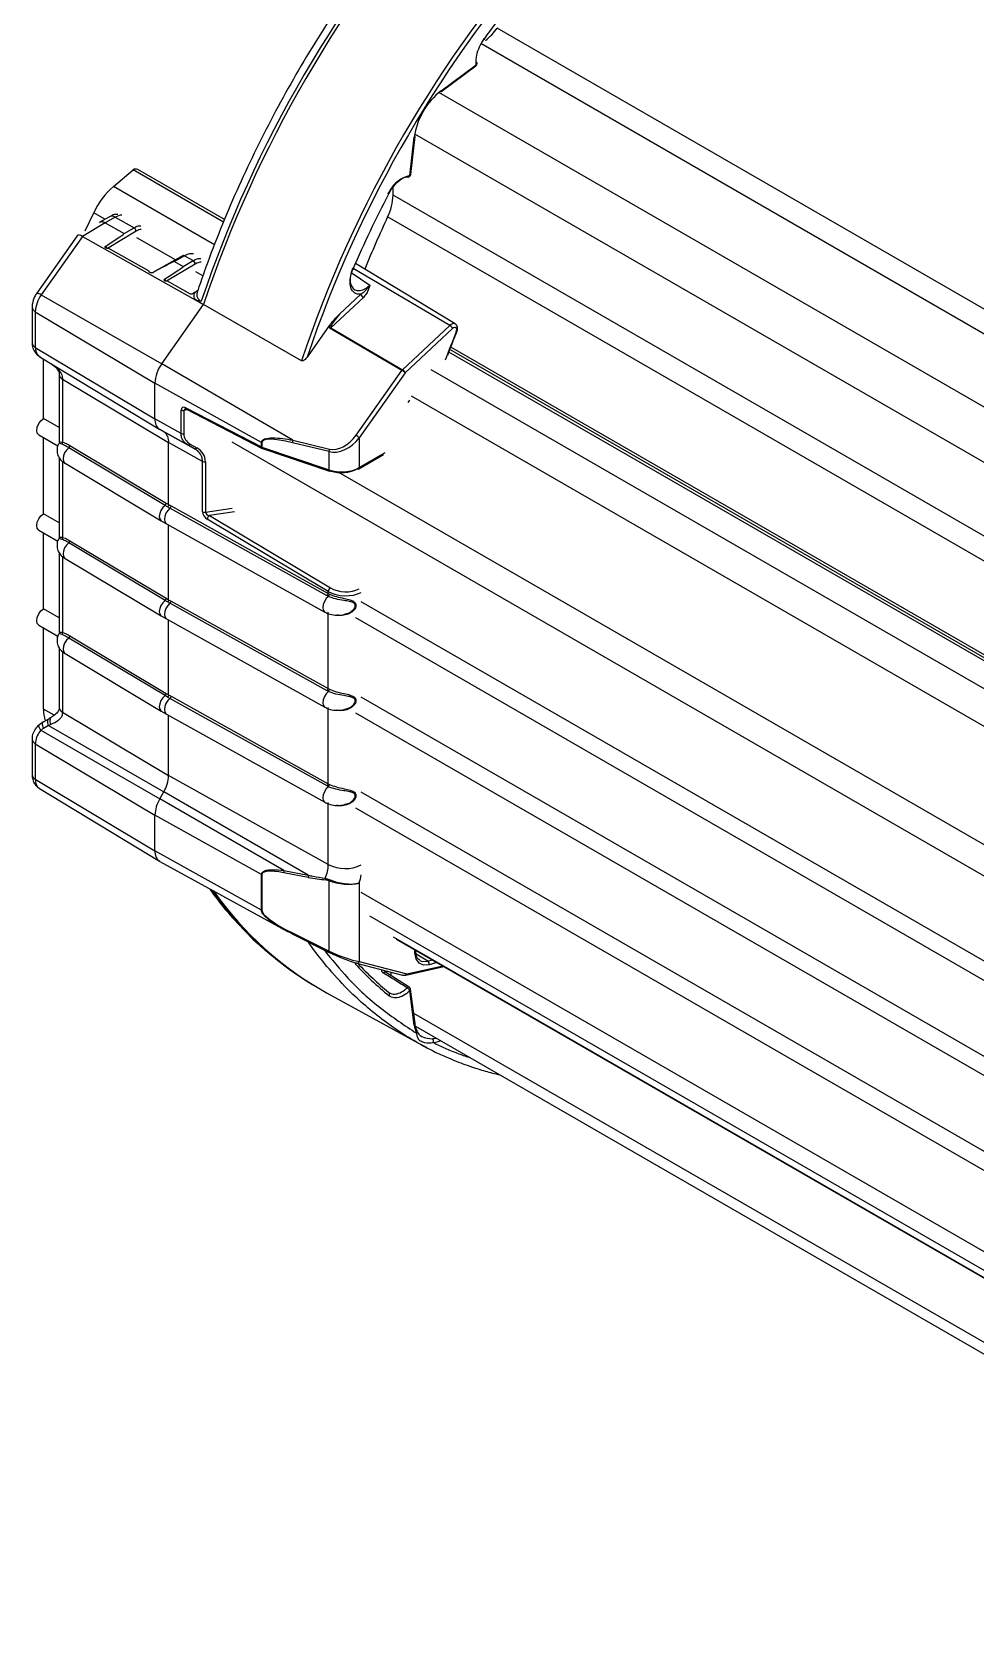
# Model space of a CAD drawing. Extents: x 7 to 135, y 3 to 97.
# Drawn here: x 86.39 to 91.24, y 7.82 to 16.07 of the extents above; entities that cross this region are included whole.
import ezdxf

# ---------------------------------------------------------------- set-up
doc = ezdxf.new("R2010")
doc.units = 0
doc.header["$MEASUREMENT"] = 0
doc.layers.add('OBJECT', color=7, linetype='CONTINUOUS')

msp = doc.modelspace()

# ---------------------------------------------------------------- linework, layer by layer
at = {"layer": 'OBJECT'}
for p, q in [((94.1814, 12.9754), (88.7795, 16.0939)), ((94.0718, 12.9106), (88.6958, 16.0141)), ((88.4898, 15.7653), (88.6711, 15.8994)), ((88.4915, 15.7712), (88.6728, 15.9053)), ((93.7932, 12.6949), (88.4799, 15.7622)), ((88.3311, 15.3359), (88.3535, 15.5322)), ((88.3354, 15.3403), (88.3578, 15.5366)), ((93.7095, 12.4575), (88.3558, 15.5481)), ((86.8054, 15.2789), (86.906, 15.3644)), ((87.3718, 15.0955), (86.906, 15.3644)), ((87.377, 15.1079), (86.9299, 15.366)), ((87.3253, 14.9788), (86.8054, 15.2789)), ((88.244, 15.2342), (88.2441, 15.2804)), ((93.9875, 11.9185), (88.244, 15.2342)), ((86.6603, 15.0497), (86.7037, 15.1427)), ((86.7615, 15.1094), (86.7037, 15.1427)), ((86.7849, 15.1229), (86.7321, 15.0924)), ((86.8141, 15.1203), (86.7626, 15.0906)), ((86.8141, 15.1203), (86.9109, 15.0664)), ((94.2302, 11.65), (88.2164, 15.1217)), ((86.6185, 15.024), (86.4101, 14.7289)), ((86.6463, 15.0215), (86.4334, 14.7199)), ((86.7626, 15.0906), (86.6463, 15.0215)), ((86.6463, 15.0215), (87.2693, 14.6703)), ((86.7344, 15.0938), (86.7333, 15.0931)), ((86.7626, 15.0906), (86.8603, 15.0361)), ((86.9219, 15.048), (86.7742, 14.9598)), ((86.8603, 15.0361), (86.9109, 15.0664)), ((87.1241, 14.9001), (86.9258, 15.0145)), ((86.9894, 14.8428), (86.7787, 14.9602)), ((87.1639, 14.9223), (87.0075, 14.835)), ((87.226, 14.8786), (87.0783, 14.7904)), ((87.171, 14.9215), (87.1185, 14.8922)), ((87.1185, 14.8922), (87.1643, 14.8667)), ((87.1643, 14.8667), (87.215, 14.897)), ((87.171, 14.9215), (87.215, 14.897)), ((88.5371, 14.5628), (88.0398, 14.8565)), ((88.5644, 14.5705), (88.0503, 14.8821)), ((87.2024, 14.7242), (87.0827, 14.7908)), ((87.2653, 14.8185), (87.2298, 14.839)), ((88.0285, 14.8355), (88.1254, 14.771)), ((86.4334, 14.7199), (87.0535, 14.3647)), ((87.2094, 14.7243), (87.2024, 14.7242)), ((87.2251, 14.7336), (87.2094, 14.7243)), ((87.2251, 14.7336), (87.2402, 14.7453)), ((87.2334, 14.6915), (87.2253, 14.6957)), ((87.2253, 14.6957), (87.2693, 14.6703)), ((87.2334, 14.6915), (87.2693, 14.6703)), ((88.0913, 14.7073), (87.9243, 14.5514)), ((87.969, 14.6217), (88.0778, 14.7232)), ((86.3861, 14.6573), (86.3861, 14.474)), ((86.4029, 14.6333), (87.0185, 14.2653)), ((86.4029, 14.6333), (86.4029, 14.4499)), ((87.0535, 14.3647), (87.2693, 14.6703)), ((87.7734, 14.3806), (87.2693, 14.6703)), ((87.9176, 14.5638), (87.8017, 14.3995)), ((87.9212, 14.5478), (87.9243, 14.5514)), ((88.29, 14.3315), (87.9212, 14.5478)), ((87.9243, 14.5514), (88.2932, 14.3351)), ((88.2932, 14.3351), (88.5371, 14.5628)), ((88.5507, 14.5469), (88.3067, 14.3192)), ((86.4029, 14.4499), (87.0185, 14.0819)), ((94.0717, 11.2432), (88.5368, 14.4384)), ((94.0972, 11.2442), (88.5418, 14.4513)), ((86.4309, 14.3983), (87.0434, 14.027)), ((86.4453, 14.0835), (86.4453, 14.3895)), ((87.7285, 13.9721), (87.0535, 14.3647)), ((94.0478, 11.2415), (88.5319, 14.4258)), ((86.5263, 14.3104), (86.5263, 13.9613)), ((86.5431, 14.2864), (87.0892, 13.9599)), ((86.5431, 14.2864), (86.5431, 13.9616)), ((88.054, 13.9972), (88.29, 14.3315)), ((88.3067, 14.3192), (88.0706, 13.9849)), ((93.9472, 11.1561), (88.441, 14.3348)), ((87.5666, 13.9597), (87.0185, 14.2653)), ((87.0185, 14.0819), (87.0185, 14.2653)), ((93.8455, 11.0199), (88.3393, 14.1985)), ((87.153, 14.0069), (87.153, 14.1274)), ((87.1863, 14.1287), (87.1676, 14.1253)), ((87.1676, 14.1253), (87.1676, 14.0048)), ((87.1772, 14.1387), (87.5666, 13.937)), ((87.1807, 14.1316), (87.5701, 13.9299)), ((88.3229, 14.1652), (88.3298, 14.1782)), ((86.5263, 14.0367), (86.4453, 14.0835)), ((87.153, 14.0069), (87.0185, 14.0819)), ((87.1891, 13.947), (87.0434, 14.027)), ((87.0644, 14.0149), (87.0434, 14.027)), ((86.4203, 13.9993), (86.5192, 13.9422)), ((86.4453, 13.5935), (86.4453, 13.9849)), ((86.5813, 13.9442), (87.0771, 13.6478)), ((87.222, 13.9283), (87.0644, 14.0149)), ((87.264, 13.8625), (87.0892, 13.9599)), ((87.0892, 13.6405), (87.0892, 13.9599)), ((87.222, 13.9283), (87.1891, 13.947)), ((87.2006, 13.9517), (87.2334, 13.9331)), ((93.5608, 10.4143), (87.4164, 13.9614)), ((87.5666, 13.937), (87.5666, 13.9597)), ((87.5689, 13.9587), (87.5689, 13.936)), ((87.9146, 13.913), (87.7264, 13.9586)), ((87.7285, 13.9721), (87.9166, 13.9264)), ((88.0706, 13.9849), (88.0706, 13.8311)), ((86.5263, 13.8828), (86.5263, 13.4714)), ((86.5431, 13.8633), (86.5431, 13.4716)), ((87.0711, 13.6364), (86.5753, 13.9328)), ((87.264, 13.6032), (87.264, 13.8625)), ((87.2786, 13.8604), (87.2786, 13.6011)), ((87.5689, 13.936), (87.9146, 13.819)), ((87.5722, 13.929), (87.9179, 13.812)), ((87.9146, 13.819), (87.9146, 13.913)), ((88.0675, 13.8242), (88.1949, 13.8978)), ((88.0706, 13.8311), (88.2036, 13.9078)), ((86.5557, 13.8529), (87.0515, 13.5566)), ((93.617, 10.5429), (87.965, 13.8057)), ((87.0834, 13.6291), (87.0711, 13.6364)), ((87.0771, 13.6478), (87.0892, 13.6405)), ((87.096, 13.622), (87.0834, 13.6291)), ((87.0892, 13.6405), (87.1018, 13.6335)), ((87.9052, 13.1709), (87.096, 13.622)), ((87.1018, 13.6335), (87.911, 13.1824)), ((87.2786, 13.6011), (87.4164, 13.622)), ((86.5263, 13.5468), (86.4453, 13.5935)), ((87.0515, 13.5566), (87.0774, 13.5416)), ((87.0774, 13.5416), (87.893, 13.0869)), ((87.0892, 13.1506), (87.0892, 13.535)), ((87.911, 13.1932), (87.2882, 13.565)), ((87.4281, 13.6028), (87.299, 13.5833)), ((87.299, 13.5833), (87.9218, 13.2114)), ((86.4203, 13.5094), (86.5192, 13.4523)), ((86.4453, 13.1036), (86.4453, 13.495)), ((86.5813, 13.4542), (87.0771, 13.1579)), ((86.5263, 13.3929), (86.5263, 12.9814)), ((86.5431, 13.3734), (86.5431, 12.9817)), ((87.0711, 13.1465), (86.5753, 13.4428)), ((86.5557, 13.363), (87.0515, 13.0666)), ((87.0834, 13.1391), (87.0711, 13.1465)), ((87.0771, 13.1579), (87.0892, 13.1506)), ((87.096, 13.1321), (87.0834, 13.1391)), ((87.0892, 13.1506), (87.1018, 13.1436)), ((87.9052, 12.681), (87.096, 13.1321)), ((87.1018, 13.1436), (87.911, 12.6925)), ((87.9117, 13.1675), (87.9052, 13.1709)), ((87.911, 13.1824), (87.911, 13.1932)), ((87.911, 13.1824), (87.9171, 13.1793)), ((93.4988, 10.0115), (88.0807, 13.1394)), ((86.5263, 13.0569), (86.4453, 13.1036)), ((87.0515, 13.0666), (87.0774, 13.0516)), ((87.0774, 13.0516), (87.893, 12.597)), ((87.0892, 12.6607), (87.0892, 13.0451)), ((87.911, 12.6925), (87.911, 13.0858)), ((88.0505, 13.0582), (93.4972, 9.9139)), ((86.4203, 13.0195), (86.5192, 12.9624)), ((86.4453, 12.5867), (86.4453, 13.005)), ((87.0711, 12.6565), (86.5753, 12.9529)), ((86.5813, 12.9643), (87.0771, 12.6679)), ((86.5263, 12.903), (86.5263, 12.5952)), ((86.5431, 12.8834), (86.5431, 12.5712)), ((86.5557, 12.8731), (87.0515, 12.5767)), ((87.0834, 12.6492), (87.0711, 12.6565)), ((87.0771, 12.6679), (87.0892, 12.6607)), ((87.096, 12.6422), (87.0834, 12.6492)), ((87.0892, 12.6607), (87.1018, 12.6537)), ((87.9052, 12.1911), (87.096, 12.6422)), ((87.1018, 12.6537), (87.911, 12.2026)), ((87.9117, 12.6776), (87.9052, 12.681)), ((87.911, 12.6925), (87.9171, 12.6894)), ((93.4905, 9.5264), (88.0807, 12.6494)), ((86.4993, 12.5556), (86.4453, 12.5867)), ((86.5431, 12.5712), (87.0892, 12.2447)), ((87.0515, 12.5767), (87.0774, 12.5617)), ((87.0774, 12.5617), (87.893, 12.107)), ((87.0892, 12.2447), (87.0892, 12.5551)), ((87.911, 12.2026), (87.911, 12.5959)), ((88.0505, 12.5683), (93.4889, 9.4288)), ((86.4309, 12.4783), (87.0434, 12.1247)), ((86.4713, 12.5034), (86.4444, 12.4879)), ((86.4452, 12.5222), (86.472, 12.5377)), ((86.4833, 12.5078), (86.4713, 12.5034)), ((86.4713, 12.5034), (87.0644, 12.1611)), ((86.3861, 12.4331), (86.3861, 12.2498)), ((86.4029, 12.409), (87.0185, 12.041)), ((86.4029, 12.409), (86.4029, 12.2257)), ((86.4029, 12.2257), (87.0185, 11.8577)), ((87.911, 11.7866), (87.0892, 12.2447)), ((86.4239, 12.1782), (87.0426, 11.8032)), ((87.0434, 12.1247), (87.0644, 12.1611)), ((87.8078, 11.7319), (87.0644, 12.1611)), ((87.9117, 12.1876), (87.9052, 12.1911)), ((87.911, 12.2026), (87.9171, 12.1994)), ((93.4799, 9.0426), (88.0807, 12.1595)), ((87.6827, 11.7556), (87.0434, 12.1247)), ((87.911, 11.7866), (87.911, 12.106)), ((88.0505, 12.0784), (93.4812, 8.9433)), ((87.5666, 11.7355), (87.0185, 12.041)), ((87.0185, 11.8577), (87.0185, 12.041)), ((87.5666, 11.5522), (87.0185, 11.8577)), ((87.0441, 11.8023), (87.6888, 11.4483)), ((87.5666, 11.5522), (87.5666, 11.7355)), ((87.5689, 11.7345), (87.5689, 11.5511)), ((87.807, 11.7204), (87.6819, 11.7441)), ((87.6827, 11.7556), (87.8078, 11.7319)), ((87.8955, 11.7164), (87.916, 11.7102)), ((87.9146, 11.7033), (87.8962, 11.7078)), ((87.9146, 11.3399), (87.9146, 11.7033)), ((88.0706, 11.6921), (88.0706, 11.2873)), ((93.4867, 8.5218), (88.0808, 11.6426)), ((93.5924, 8.3647), (88.1249, 11.521)), ((87.7264, 11.4341), (87.9146, 11.3399)), ((87.7278, 11.428), (87.916, 11.3338)), ((93.6585, 8.2886), (88.2463, 11.413)), ((88.2603, 11.4029), (93.6621, 8.2845)), ((88.4227, 11.2894), (88.363, 11.3253)), ((88.0562, 11.2789), (88.2929, 11.217)), ((88.0706, 11.2873), (88.3154, 11.2233)), ((88.3278, 11.1549), (88.2046, 11.2315)), ((88.2076, 11.2393), (88.209, 11.2288)), ((88.2353, 11.2124), (88.2353, 11.2321)), ((88.3105, 11.2176), (88.5063, 11.2609)), ((88.3154, 11.2233), (88.5005, 11.2642)), ((88.4227, 11.2894), (88.4455, 11.296)), ((88.4704, 11.2816), (88.4306, 11.27)), ((87.8282, 11.1692), (87.8433, 11.1601)), ((88.3577, 10.9678), (88.3346, 11.1443)), ((87.9052, 11.1243), (88.3907, 10.8577)), ((88.3535, 10.9597), (88.3304, 11.1362)), ((93.817, 7.8638), (88.351, 11.0193)), ((88.3606, 10.9542), (93.7825, 7.8242)), ((88.42, 10.8426), (88.3908, 10.858))]:
    msp.add_line(p, q, dxfattribs=at)
at = {"layer": 'OBJECT', "flags": 128}
for points in [[(88.0377, 14.853), (88.0392, 14.8528), (88.0402, 14.8528), (88.0408, 14.8531), (88.0408, 14.8536), (88.0404, 14.8543), (88.0394, 14.8552), (88.0388, 14.8556)], [(87.0075, 14.835), (87.0082, 14.8354), (87.0093, 14.8356)], [(88.5695, 14.5298), (88.5714, 14.5362), (88.5718, 14.5421), (88.5708, 14.5471), (88.5684, 14.5507), (88.5648, 14.5525), (88.5604, 14.5525), (88.5555, 14.5505), (88.5507, 14.5469)], [(88.5695, 14.5298), (88.571, 14.5297), (88.5721, 14.5298), (88.5727, 14.5302), (88.5728, 14.5303)], [(86.4203, 13.9993), (86.4203, 13.9993), (86.4126, 14.0081), (86.41, 14.0222), (86.4126, 14.0394), (86.4203, 14.0571), (86.4318, 14.0725), (86.4453, 14.0835)], [(86.5753, 13.9328), (86.5635, 13.9214), (86.5539, 13.9069), (86.5476, 13.8911), (86.5454, 13.8758), (86.5476, 13.863), (86.5539, 13.8542), (86.5557, 13.8529)], [(87.0711, 13.6364), (87.0593, 13.625), (87.0496, 13.6105), (87.0433, 13.5947), (87.0411, 13.5794), (87.0433, 13.5666), (87.0496, 13.5578), (87.0515, 13.5566)], [(87.096, 13.622), (87.0846, 13.6104), (87.0753, 13.5957), (87.0692, 13.5798), (87.0671, 13.5645), (87.0692, 13.5517), (87.0753, 13.543), (87.0774, 13.5416)], [(86.4203, 13.5094), (86.4203, 13.5094), (86.4126, 13.5182), (86.41, 13.5323), (86.4126, 13.5495), (86.4203, 13.5671), (86.4318, 13.5826), (86.4453, 13.5935)], [(86.5753, 13.4428), (86.5635, 13.4315), (86.5539, 13.417), (86.5476, 13.4011), (86.5454, 13.3859), (86.5476, 13.3731), (86.5539, 13.3643), (86.5557, 13.363)], [(87.0711, 13.1465), (87.0593, 13.1351), (87.0496, 13.1206), (87.0433, 13.1048), (87.0411, 13.0895), (87.0433, 13.0767), (87.0496, 13.0679), (87.0515, 13.0666)], [(87.096, 13.1321), (87.0846, 13.1205), (87.0753, 13.1058), (87.0692, 13.0898), (87.0671, 13.0745), (87.0692, 13.0618), (87.0753, 13.0531), (87.0774, 13.0516)], [(87.9117, 13.1675), (87.9003, 13.1559), (87.8909, 13.1412), (87.8848, 13.1252), (87.8826, 13.1098), (87.8848, 13.097), (87.8909, 13.0883), (87.893, 13.0869)], [(86.4203, 13.0195), (86.4203, 13.0195), (86.4126, 13.0283), (86.41, 13.0424), (86.4126, 13.0595), (86.4203, 13.0772), (86.4318, 13.0927), (86.4453, 13.1036)], [(86.5753, 12.9529), (86.5635, 12.9415), (86.5539, 12.927), (86.5476, 12.9112), (86.5454, 12.896), (86.5476, 12.8831), (86.5539, 12.8743), (86.5557, 12.8731)], [(87.0711, 12.6565), (87.0593, 12.6452), (87.0496, 12.6307), (87.0433, 12.6148), (87.0411, 12.5996), (87.0433, 12.5868), (87.0496, 12.578), (87.0515, 12.5767)], [(87.096, 12.6422), (87.0846, 12.6306), (87.0753, 12.6159), (87.0692, 12.5999), (87.0671, 12.5846), (87.0692, 12.5718), (87.0753, 12.5632), (87.0774, 12.5617)], [(87.9117, 12.6776), (87.9003, 12.666), (87.8909, 12.6512), (87.8848, 12.6352), (87.8826, 12.6199), (87.8848, 12.6071), (87.8909, 12.5984), (87.893, 12.597)], [(86.4833, 12.5078), (86.4814, 12.5146), (86.4801, 12.521), (86.4795, 12.5269), (86.4796, 12.5322), (86.4803, 12.5368), (86.4816, 12.5407), (86.4836, 12.5437), (86.4861, 12.5458)], [(86.4309, 12.4783), (86.4274, 12.4844), (86.4246, 12.49), (86.4226, 12.4949), (86.4215, 12.4992), (86.4212, 12.5026), (86.4218, 12.5051), (86.4233, 12.5066), (86.4255, 12.5072)], [(86.4444, 12.4879), (86.4426, 12.4942), (86.4412, 12.5001), (86.4404, 12.5055), (86.4402, 12.5103), (86.4406, 12.5144), (86.4416, 12.5178), (86.4431, 12.5204), (86.4452, 12.5222)], [(86.4713, 12.5034), (86.4694, 12.5097), (86.4681, 12.5156), (86.4673, 12.521), (86.4671, 12.5258), (86.4675, 12.5299), (86.4685, 12.5333), (86.47, 12.5359), (86.472, 12.5377)], [(87.9117, 12.1876), (87.9003, 12.176), (87.8909, 12.1613), (87.8848, 12.1453), (87.8826, 12.13), (87.8848, 12.1171), (87.8909, 12.1085), (87.893, 12.107)], [(87.7264, 11.4341), (87.7263, 11.4328), (87.7262, 11.4316), (87.7263, 11.4305), (87.7265, 11.4296), (87.7269, 11.4289), (87.7273, 11.4283), (87.7278, 11.428)], [(87.9146, 11.3399), (87.9144, 11.3386), (87.9144, 11.3374), (87.9145, 11.3363), (87.9147, 11.3354), (87.915, 11.3347), (87.9155, 11.3341), (87.916, 11.3338)], [(87.916, 11.3338), (87.916, 11.3338), (87.9166, 11.3336)], [(88.4306, 11.27), (88.4018, 11.2676), (88.3785, 11.278), (88.3629, 11.3003), (88.3566, 11.332), (88.357, 11.3471)], [(88.0494, 11.2755), (88.0509, 11.2779), (88.0519, 11.2804)], [(88.0562, 11.2789), (88.0562, 11.2789), (88.054, 11.2798)], [(88.2048, 11.2317), (88.2043, 11.232), (88.2025, 11.2326), (88.2003, 11.2325), (88.198, 11.2318), (88.1957, 11.2305), (88.1933, 11.2286)], [(88.3815, 11.2928), (88.3942, 11.2878), (88.4227, 11.2894)], [(88.3278, 11.155), (88.3275, 11.1551), (88.3258, 11.1557), (88.3237, 11.1557), (88.3214, 11.155), (88.3191, 11.1537), (88.3168, 11.1519)]]:
    msp.add_lwpolyline(points, dxfattribs=at)
at = {"layer": 'OBJECT'}
for centre, radius, start, end in [((93.2555, 12.6698), 6.3287, 138.15462, 161.41002), ((93.2712, 12.661), 6.3294, 138.31374, 161.49102), ((93.756, 12.3812), 6.3078, 138.28016, 161.51984), ((93.7556, 12.3811), 6.2867, 138.29162, 161.27337), ((93.5185, 12.5517), 5.9374, 140.50852, 144.01165), ((88.5368, 16.2619), 0.2952, 308.49761, 325.29008), ((88.6622, 15.9115), 0.015, 306.48585, 0), ((88.667, 15.9038), 0.00605, 313.46183, 14.80889), ((88.668, 15.9131), 0.00911, 302.18384, 3.48701), ((88.6692, 15.9122), 0.00798, 10.31901, 61.71851), ((88.6622, 15.9115), 0.015, 0, 8.20089), ((88.7163, 15.4821), 0.3663, 127.86583, 172.13417), ((88.4856, 15.7697), 0.00605, 313.46183, 14.80889), ((88.3519, 15.538), 0.00605, 285.18456, 346.53444), ((86.9193, 15.3455), 0.0231, 62.78299, 125.01307), ((87.0726, 14.9734), 0.4059, 131.16417, 155.34115), ((88.3214, 15.336), 0.00898, 240.75029, 277.27757), ((88.3205, 15.342), 0.015, 277.80806, 353.51243), ((88.3203, 15.3379), 0.011, 281.82859, 349.29098), ((88.3296, 15.3417), 0.00605, 285.18456, 346.53444), ((93.6755, 12.4205), 6.1402, 152.67315, 156.66175), ((87.9703, 15.2417), 0.2738, 334.00136, 358.41834), ((86.7973, 15.0959), 0.0297, 55.39586, 114.63978), ((86.8507, 15.0625), 0.0684, 91.80241, 122.30834), ((93.8099, 12.511), 6.1728, 154.97999, 157.70496), ((86.8993, 15.047), 0.0226, 2.66751, 59.0496), ((86.7472, 14.9561), 0.0239, 9.41008, 39.91703), ((87.1668, 14.9157), 0.00723, 54.33586, 113.69557), ((87.2034, 14.8776), 0.0226, 2.66751, 59.0496), ((87.0512, 14.7867), 0.0239, 9.41028, 39.92057), ((86.5601, 14.6267), 0.1573, 143.65067, 177.59964), ((86.4101, 14.694), 0.0348, 48.01647, 90.04701), ((88.1085, 14.7355), 0.0331, 201.96991, 238.82683), ((86.4157, 14.6601), 0.0297, 185.3066, 244.61675), ((94.2523, 12.2349), 6.1287, 158.00999, 159.4754), ((88.5559, 14.5486), 0.0235, 68.76872, 142.85824), ((88.52, 14.5345), 0.0331, 21.96991, 58.82683), ((86.4157, 14.4768), 0.0297, 185.36197, 244.61206), ((87.1989, 14.2577), 0.1806, 143.65067, 177.59964), ((86.5558, 14.3132), 0.0297, 185.15212, 244.62982), ((88.3096, 14.3178), 0.0239, 133.39478, 144.81621), ((88.2432, 14.2508), 0.0934, 47.12695, 59.8681), ((88.276, 14.3068), 0.0331, 21.96991, 58.82683), ((87.1635, 14.1482), 0.0232, 243.35559, 280.26329), ((87.1849, 14.1381), 0.00771, 175.5187, 237.30951), ((87.0786, 14.076), 0.0604, 174.37962, 234.30196), ((86.5306, 13.9586), 0.0129, 322.0345, 13.26479), ((86.566, 13.945), 0.0154, 307.49958, 356.99772), ((87.0292, 13.9658), 0.0604, 354.37962, 54.30196), ((87.1635, 14.0277), 0.0232, 243.35559, 280.26329), ((87.1916, 13.9571), 0.0105, 256.28459, 328.96596), ((87.5746, 13.9743), 0.0166, 241.05821, 249.79193), ((87.7532, 13.9614), 0.027, 156.61109, 185.92705), ((88.0071, 13.9164), 0.0934, 47.12695, 59.8681), ((87.2245, 13.9385), 0.0105, 256.28459, 328.96596), ((87.2744, 13.8832), 0.0232, 243.35559, 280.26329), ((87.5746, 13.9516), 0.0166, 241.05821, 249.79193), ((87.5743, 13.9364), 0.00771, 175.5187, 237.30951), ((87.5758, 13.935), 0.00702, 172.38698, 238.6936), ((87.577, 13.9432), 0.015, 242.62276, 251.30072), ((87.9414, 13.9157), 0.027, 156.61109, 185.92705), ((87.9215, 13.818), 0.00702, 172.38698, 238.6936), ((87.919, 13.8172), 0.00533, 257.87262, 319.54358), ((88.0644, 13.8308), 0.00731, 236.42932, 294.96523), ((88.0632, 13.8303), 0.00742, 305.1375, 6.17468), ((87.0618, 13.6486), 0.0154, 307.49958, 356.99772), ((87.0859, 13.6343), 0.0159, 309.40935, 357.1985), ((87.2744, 13.624), 0.0232, 243.35559, 280.26329), ((87.3123, 13.5631), 0.0242, 123.40665, 175.42357), ((86.5306, 13.4687), 0.0129, 322.0345, 13.26479), ((86.566, 13.455), 0.0154, 307.49958, 356.99772), ((87.9351, 13.1912), 0.0242, 123.40665, 175.42357), ((87.0618, 13.1587), 0.0154, 307.49958, 356.99772), ((87.0859, 13.1444), 0.0159, 309.40935, 357.1985), ((87.8951, 13.1832), 0.0159, 309.40935, 357.1985), ((87.9002, 13.1798), 0.0169, 313.09495, 358.22134), ((86.5306, 12.9788), 0.0129, 322.0345, 13.26479), ((86.566, 12.9651), 0.0154, 307.49958, 356.99772), ((87.0618, 12.6687), 0.0154, 307.49958, 356.99772), ((87.0859, 12.6545), 0.0159, 309.40935, 357.1985), ((87.8951, 12.6933), 0.0159, 309.40935, 357.1985), ((87.9002, 12.6899), 0.0169, 313.09495, 358.22134), ((86.662, 12.5841), 0.2167, 179.30377, 195.36127), ((86.5559, 12.598), 0.0297, 185.36197, 244.61206), ((86.4157, 12.4359), 0.0297, 185.56231, 244.59506), ((86.4157, 12.2525), 0.0297, 185.36197, 244.61206), ((86.4538, 12.2198), 0.0512, 173.40556, 234.33803), ((86.9162, 12.2506), 0.1731, 328.85627, 358.0435), ((87.8951, 12.2034), 0.0159, 309.40935, 357.1985), ((87.9002, 12.2), 0.0169, 313.09495, 358.22134), ((87.1916, 12.0351), 0.1731, 148.85627, 178.0435), ((87.0796, 11.8523), 0.0613, 174.96967, 234.66878), ((87.5746, 11.7501), 0.0166, 241.05821, 249.79193), ((87.7072, 11.7481), 0.0256, 162.95303, 189.03919), ((87.8322, 11.7244), 0.0256, 162.95303, 189.03919), ((87.9188, 11.7138), 0.0235, 173.73582, 194.87142), ((87.7253, 11.7906), 0.1858, 336.43709, 358.75211), ((87.998, 11.9601), 0.1941, 243.35805, 295.21356), ((87.7184, 11.8019), 0.3689, 342.69529, 349.24696), ((88.8126, 12.7319), 1.8497, 215.47603, 228.35467), ((88.7663, 12.6694), 1.7689, 215.16409, 240.8658), ((87.9422, 11.7011), 0.0277, 160.83663, 175.56603), ((87.5746, 11.5667), 0.0166, 241.05821, 249.79193), ((88.7056, 12.6157), 1.6918, 228.44569, 238.75895), ((89.3175, 12.4417), 1.7228, 222.60553, 230.59022), ((88.0585, 11.2916), 0.0128, 259.72759, 340.70114), ((89.3095, 12.4534), 1.7139, 223.33906, 230.59462), ((88.3086, 11.2242), 0.00691, 286.21822, 352.09716), ((88.4115, 11.2736), 0.0194, 349.42355, 54.80749), ((88.2992, 11.1231), 0.0338, 22.89567, 58.67449), ((88.3198, 11.1423), 0.015, 7.45775, 57.74223), ((88.3259, 11.1437), 0.00877, 300.75689, 3.51331), ((88.349, 10.9672), 0.00877, 300.75689, 3.51331), ((88.49, 10.976), 0.1375, 186.78823, 204.89197), ((88.4334, 11.0079), 0.1192, 275.81867, 285.92693), ((88.4368, 11.0081), 0.1393, 276.23185, 293.1283)]:
    msp.add_arc(centre, radius, start, end, dxfattribs=at)
for centre, major_axis, ratio, start_param, end_param in [((86.6611, 14.9804), (-0.0415, 0.0449), 0.368876, 5.429635, 6.361602), ((86.1541, 14.6018), (0.7062, 0.4343), 0.012773, 5.751034, 6.290347), ((86.9219, 14.9689), (0.0472, 0.0847), 0.567218, 0.373696, 0.776585), ((86.3872, 14.4719), (0.7313, 0.4203), 0.01234, 0.007409, 0.546637), ((86.4581, 14.4324), (0.7062, 0.4343), 0.012773, 5.75114, 6.290347), ((87.226, 14.7934), (0.0509, 0.0912), 0.567218, 0.339814, 0.776585), ((87.9807, 14.6165), (0.0567, 0.065), 0.141363, 1.61543, 2.666473), ((87.9746, 14.6227), (0.054, 0.0746), 0.268002, 2.651163, 2.665114), ((87.178, 14.1138), (-0.0201, 0.0255), 0.579269, 5.37821, 6.918478), ((87.1884, 14.12), (0.0204, -0.0075), 0.544374, 2.394348, 3.327924), ((87.2783, 14.0232), (0.1076, 0.0373), 0.70263, 2.90291, 3.695174), ((87.9058, 13.8335), (0.3361, -0.1297), 0.179334, 2.201376, 3.210669), ((87.9822, 14.0378), (0.1006, 0.1071), 0.69309, 3.504724, 4.862067), ((87.9762, 14.044), (0.0844, 0.1056), 0.668614, 3.44364, 4.800982), ((87.127, 13.8353), (0.1473, 0.051), 0.70263, 6.044503, 6.836767), ((87.9822, 13.879), (0.125, 0.0032), 0.559288, 4.126002, 5.483345), ((87.9826, 13.8665), (0.11, 0.0032), 0.556797, 4.124171, 5.481513), ((87.2889, 13.5891), (-0.0201, 0.0259), 0.568566, 0.631322, 2.171589), ((87.2994, 13.5953), (0.0203, -0.0084), 0.522599, 3.365455, 4.905722), ((87.9982, 13.2571), (0.11, -0.0034), 0.597073, 3.963156, 5.447585), ((87.9978, 13.2451), (0.125, -0.0034), 0.594741, 3.960775, 5.453485), ((86.4697, 12.5363), (0.1925, 0.1111), 0.00007, 4.724692, 4.798159), ((86.4744, 12.4005), (0.0156, 0.1317), 0.703403, 0.484039, 0.714608), ((86.4437, 12.4182), (0.0417, 0.0739), 0.57008, 0.767154, 0.997724), ((87.9058, 11.6093), (0.3361, -0.1297), 0.179334, 2.366578, 3.210669), ((87.4236, 11.9513), (0.5756, -0.222), 0.179334, 5.508171, 5.741203), ((87.9058, 11.4259), (0.3361, -0.1297), 0.179334, 3.210669, 4.219961), ((87.9822, 11.3364), (0.1247, -0.0463), 0.174048, 4.204913, 5.562256), ((87.9762, 11.3228), (0.1099, -0.0455), 0.124356, 4.191948, 5.54929), ((88.3049, 11.2293), (0.0173, 0.0085), 0.556216, 3.513883, 5.067226)]:
    msp.add_ellipse(centre, major_axis=major_axis, ratio=ratio, start_param=start_param, end_param=end_param, dxfattribs=at)
for points, knots in [([(88.5093, 16.908), (88.4918, 16.8887), (88.428, 16.8181), (88.3207, 16.6912), (88.1894, 16.5253), (88.063, 16.3533), (87.9419, 16.1762), (87.8263, 15.9944), (87.7168, 15.8084), (87.6137, 15.619), (87.5172, 15.4268), (87.4277, 15.2323), (87.3458, 15.0362), (87.2824, 14.8701), (87.2483, 14.7696), (87.2365, 14.7348)], [0, 0, 0, 0, 0.031731, 0.115742, 0.199742, 0.283728, 0.367702, 0.451668, 0.535631, 0.619595, 0.703561, 0.787535, 0.871519, 0.955519, 1, 1, 1, 1]), ([(88.6728, 15.9053), (88.6724, 15.9085), (88.6707, 15.9236), (88.6737, 15.9546), (88.688, 15.9993), (88.7054, 16.0266), (88.7143, 16.0406)], [0, 0, 0, 0, 0.080074, 0.381781, 0.683578, 1, 1, 1, 1]), ([(88.3171, 15.3282), (88.3114, 15.327), (88.2963, 15.3237), (88.2699, 15.3079), (88.241, 15.2795), (88.2249, 15.255), (88.2182, 15.242), (88.2182, 15.242)], [0, 0, 0, 0, 0.164376, 0.438429, 0.712569, 0.999985, 1, 1, 1, 1]), ([(88.2205, 15.2392), (88.229, 15.2535), (88.2456, 15.2814), (88.2784, 15.3131), (88.3078, 15.3309), (88.3248, 15.3345), (88.3311, 15.3359)], [0, 0, 0, 0, 0.287425, 0.561564, 0.835622, 1, 1, 1, 1]), ([(86.8276, 15.1346), (86.8243, 15.1347), (86.8118, 15.1354), (86.7974, 15.1297), (86.7871, 15.1241), (86.7849, 15.1229)], [0, 0, 0, 0, 0.221054, 0.829984, 1, 1, 1, 1]), ([(86.7626, 15.0906), (86.757, 15.093), (86.7459, 15.0978), (86.7373, 15.0945), (86.733, 15.0929)], [0, 0, 0, 0, 0.500945, 1, 1, 1, 1]), ([(86.9109, 15.0664), (86.9181, 15.0702), (86.9304, 15.0767), (86.9413, 15.0766), (86.9459, 15.0765)], [0, 0, 0, 0, 0.577361, 1, 1, 1, 1]), ([(86.7787, 14.9602), (86.7773, 14.96), (86.7746, 14.9596), (86.7704, 14.9599), (86.7668, 14.961), (86.764, 14.9628), (86.7623, 14.965), (86.7621, 14.9674), (86.7632, 14.9697), (86.7648, 14.9709), (86.7655, 14.9715)], [0, 0, 0, 0, 0.1270955, 0.254194, 0.38124, 0.5082143, 0.6351674, 0.7621567, 0.8892273, 1, 1, 1, 1]), ([(86.7785, 14.9602), (86.7777, 14.9601), (86.7761, 14.9598), (86.7732, 14.9597), (86.7707, 14.96), (86.7688, 14.9605), (86.7677, 14.961), (86.7676, 14.9611), (86.7675, 14.9611)], [0, 0, 0, 0, 0.178354, 0.358096, 0.543613, 0.700866, 0.847316, 1, 1, 1, 1]), ([(87.2165, 14.932), (87.2101, 14.9324), (87.1959, 14.9332), (87.1798, 14.9257), (87.171, 14.9215)], [0, 0, 0, 0, 0.453631, 1, 1, 1, 1]), ([(87.215, 14.897), (87.2221, 14.9007), (87.236, 14.9081), (87.2485, 14.908), (87.2546, 14.908)], [0, 0, 0, 0, 0.508429, 1, 1, 1, 1]), ([(88.0778, 14.7232), (88.0724, 14.7231), (88.0579, 14.723), (88.0389, 14.7337), (88.025, 14.7572), (88.0211, 14.7901), (88.0263, 14.8237), (88.0345, 14.8448), (88.0377, 14.853)], [0, 0, 0, 0, 0.114507, 0.306013, 0.497359, 0.688704, 0.880204, 1, 1, 1, 1]), ([(88.0361, 14.8573), (88.0334, 14.8501), (88.0262, 14.8315), (88.0217, 14.8017), (88.0252, 14.7727), (88.0375, 14.7518), (88.057, 14.7414), (88.0815, 14.7427), (88.1055, 14.7538), (88.1198, 14.7661), (88.1254, 14.771)], [0, 0, 0, 0, 0.0858841, 0.2231618, 0.3603109, 0.4974502, 0.634703, 0.7721433, 0.9097626, 1, 1, 1, 1]), ([(87.0093, 14.8356), (87.0082, 14.8351), (87.006, 14.8341), (87.0018, 14.8335), (86.9976, 14.8337), (86.9938, 14.8346), (86.9908, 14.8363), (86.989, 14.8384), (86.9884, 14.8407), (86.9891, 14.8422), (86.9894, 14.8428)], [0, 0, 0, 0, 0.127197, 0.254397, 0.381556, 0.508618, 0.635602, 0.762553, 0.88953, 1, 1, 1, 1]), ([(87.0007, 14.8337), (87.0004, 14.8337), (86.9991, 14.8336), (86.9971, 14.8339), (86.9952, 14.8344), (86.9941, 14.8349), (86.994, 14.835), (86.9939, 14.835)], [0, 0, 0, 0, 0.100848, 0.361354, 0.581975, 0.787544, 1, 1, 1, 1]), ([(87.0075, 14.835), (87.0072, 14.8349), (87.0066, 14.8346), (87.0047, 14.834), (87.0027, 14.8337), (87.0013, 14.8337), (87.0007, 14.8337)], [0, 0, 0, 0, 0.2746942, 0.5332348, 0.8159482, 1, 1, 1, 1]), ([(87.0827, 14.7908), (87.0814, 14.7906), (87.0787, 14.7902), (87.0745, 14.7905), (87.0708, 14.7916), (87.068, 14.7934), (87.0664, 14.7956), (87.0662, 14.798), (87.0672, 14.8003), (87.0688, 14.8015), (87.0696, 14.8021)], [0, 0, 0, 0, 0.127094, 0.25419, 0.381235, 0.508207, 0.635158, 0.762146, 0.889215, 1, 1, 1, 1]), ([(87.0825, 14.7908), (87.0817, 14.7907), (87.0801, 14.7904), (87.0773, 14.7903), (87.0748, 14.7906), (87.0729, 14.7911), (87.0717, 14.7916), (87.0716, 14.7917), (87.0716, 14.7917)], [0, 0, 0, 0, 0.178345, 0.358079, 0.543589, 0.700841, 0.847286, 1, 1, 1, 1]), ([(88.0778, 14.7232), (88.0834, 14.7269), (88.0958, 14.7353), (88.1096, 14.75), (88.1196, 14.7627), (88.1241, 14.7691), (88.1252, 14.7706), (88.1253, 14.7709), (88.1254, 14.771)], [0, 0, 0, 0, 0.30087, 0.670718, 0.920598, 0.988012, 0.994988, 1, 1, 1, 1]), ([(88.1254, 14.771), (88.1254, 14.7709), (88.1249, 14.7693), (88.1226, 14.7625), (88.1175, 14.7478), (88.109, 14.7273), (88.097, 14.7137), (88.0913, 14.7073)], [0, 0, 0, 0, 0.004479, 0.07398, 0.309059, 0.673434, 1, 1, 1, 1]), ([(86.4101, 14.7289), (86.4063, 14.7229), (86.3958, 14.7064), (86.3874, 14.6814), (86.3864, 14.6634), (86.3861, 14.6573)], [0, 0, 0, 0, 0.272917, 0.756692, 1, 1, 1, 1]), ([(87.2253, 14.6957), (87.2232, 14.7002), (87.2175, 14.7126), (87.2221, 14.7254), (87.2251, 14.7336)], [0, 0, 0, 0, 0.365575, 1, 1, 1, 1]), ([(87.257, 14.6874), (87.2569, 14.6874), (87.249, 14.6876), (87.2411, 14.6896), (87.2334, 14.6915)], [0, 0, 0, 0, 0.0120264, 1, 1, 1, 1]), ([(87.237, 14.7346), (87.2354, 14.729), (87.2322, 14.7178), (87.2389, 14.7017), (87.2487, 14.6925), (87.2555, 14.6883), (87.2563, 14.6878), (87.257, 14.6874)], [0, 0, 0, 0, 0.317422, 0.641796, 0.958434, 0.963993, 1, 1, 1, 1]), ([(87.9176, 14.5638), (87.9212, 14.5684), (87.9373, 14.589), (87.9552, 14.607), (87.9689, 14.6215), (87.969, 14.6217)], [0, 0, 0, 0, 0.222283, 0.991879, 1, 1, 1, 1]), ([(87.9212, 14.5478), (87.9206, 14.5482), (87.9195, 14.5491), (87.918, 14.5514), (87.9168, 14.5561), (87.9172, 14.5604), (87.9175, 14.5631)], [0, 0, 0, 0, 0.134606, 0.268874, 0.529208, 1, 1, 1, 1]), ([(87.9261, 14.5625), (87.9254, 14.5609), (87.9242, 14.5583), (87.9233, 14.555), (87.9233, 14.553), (87.9237, 14.5519), (87.9241, 14.5516), (87.9243, 14.5514)], [0, 0, 0, 0, 0.398773, 0.696312, 0.853665, 0.92997, 1, 1, 1, 1]), ([(88.5257, 14.4095), (88.5357, 14.4358), (88.551, 14.4761), (88.5672, 14.5163), (88.5728, 14.5303)], [0, 0, 0, 0, 0.652809, 1, 1, 1, 1]), ([(88.5728, 14.5303), (88.574, 14.5339), (88.5766, 14.5419), (88.5764, 14.5535), (88.5723, 14.5633), (88.5677, 14.5691), (88.5645, 14.5703), (88.5642, 14.5704)], [0, 0, 0, 0, 0.238549, 0.527548, 0.763754, 0.977793, 1, 1, 1, 1]), ([(86.3874, 14.4739), (86.3871, 14.4697), (86.386, 14.4549), (86.3962, 14.4315), (86.4123, 14.4101), (86.4262, 14.4021), (86.4317, 14.399)], [0, 0, 0, 0, 0.136614, 0.47987, 0.79527, 1, 1, 1, 1]), ([(86.4029, 14.4499), (86.4036, 14.4427), (86.405, 14.4279), (86.415, 14.4099), (86.4256, 14.4021), (86.4309, 14.3983)], [0, 0, 0, 0, 0.332128, 0.67245, 1, 1, 1, 1]), ([(86.4823, 14.3671), (86.4848, 14.3654), (86.4964, 14.3579), (86.5126, 14.3426), (86.5251, 14.3232), (86.5257, 14.3144), (86.526, 14.3104)], [0, 0, 0, 0, 0.093668, 0.419508, 0.735531, 1, 1, 1, 1]), ([(86.4833, 14.3668), (86.4963, 14.3572), (86.5192, 14.3404), (86.5399, 14.311), (86.5422, 14.2936), (86.5431, 14.2864)], [0, 0, 0, 0, 0.438195, 0.768766, 1, 1, 1, 1]), ([(87.8017, 14.3995), (87.7975, 14.3943), (87.7922, 14.3876), (87.7838, 14.382), (87.7797, 14.3802), (87.7762, 14.3797), (87.7744, 14.3801), (87.7735, 14.3805), (87.7734, 14.3806)], [0, 0, 0, 0, 0.5391283, 0.6815356, 0.8247359, 0.9069089, 0.9898455, 1, 1, 1, 1]), ([(87.1764, 14.1331), (87.1764, 14.1331), (87.1759, 14.1329), (87.1778, 14.133), (87.1799, 14.132), (87.1807, 14.1316)], [0, 0, 0, 0, 0.136507, 0.668942, 1, 1, 1, 1]), ([(86.5256, 13.9563), (86.5239, 13.9541), (86.517, 13.9444), (86.5129, 13.9219), (86.5175, 13.8941), (86.5326, 13.8694), (86.5477, 13.8586), (86.5557, 13.8529)], [0, 0, 0, 0, 0.069036, 0.2977272, 0.5400636, 0.7598503, 1, 1, 1, 1]), ([(86.5407, 13.9507), (86.5365, 13.952), (86.5283, 13.9545), (86.5245, 13.9573), (86.5252, 13.9565), (86.5255, 13.9562)], [0, 0, 0, 0, 0.398044, 0.772002, 1, 1, 1, 1]), ([(86.5267, 13.9613), (86.5266, 13.9619), (86.5263, 13.9638), (86.5303, 13.9631), (86.5388, 13.9621), (86.5431, 13.9616)], [0, 0, 0, 0, 0.174483, 0.579381, 1, 1, 1, 1]), ([(86.5753, 13.9328), (86.5715, 13.9351), (86.5595, 13.9425), (86.5483, 13.9474), (86.5407, 13.9507)], [0, 0, 0, 0, 0.318604, 1, 1, 1, 1]), ([(86.5431, 13.9616), (86.5518, 13.9586), (86.5645, 13.9542), (86.5773, 13.9465), (86.5813, 13.9442)], [0, 0, 0, 0, 0.690397, 1, 1, 1, 1]), ([(87.1891, 13.947), (87.1825, 13.9515), (87.1677, 13.9618), (87.1552, 13.9831), (87.1537, 14), (87.153, 14.0069)], [0, 0, 0, 0, 0.324417, 0.721533, 1, 1, 1, 1]), ([(87.5666, 13.9597), (87.5668, 13.9617), (87.5673, 13.9666), (87.5727, 13.9736), (87.5905, 13.983), (87.6431, 13.9866), (87.6935, 13.9781), (87.7285, 13.9721)], [0, 0, 0, 0, 0.035203, 0.085099, 0.17035, 0.423259, 1, 1, 1, 1]), ([(87.264, 13.8625), (87.2631, 13.8706), (87.2612, 13.8889), (87.246, 13.9121), (87.2296, 13.9232), (87.222, 13.9283)], [0, 0, 0, 0, 0.301733, 0.677548, 1, 1, 1, 1]), ([(87.0892, 13.6405), (87.0892, 13.6396), (87.089, 13.6376), (87.0878, 13.6345), (87.086, 13.6316), (87.0844, 13.6299), (87.0835, 13.6292), (87.0834, 13.6291)], [0, 0, 0, 0, 0.240731, 0.481462, 0.722215, 0.952199, 1, 1, 1, 1]), ([(86.5256, 13.4664), (86.5239, 13.4641), (86.517, 13.4545), (86.5129, 13.432), (86.5175, 13.4041), (86.5326, 13.3795), (86.5477, 13.3687), (86.5557, 13.363)], [0, 0, 0, 0, 0.069036, 0.297727, 0.540064, 0.75985, 1, 1, 1, 1]), ([(86.5407, 13.4608), (86.5365, 13.4621), (86.5283, 13.4646), (86.5245, 13.4674), (86.5252, 13.4666), (86.5255, 13.4663)], [0, 0, 0, 0, 0.398044, 0.772002, 1, 1, 1, 1]), ([(86.5267, 13.4714), (86.5266, 13.472), (86.5263, 13.4739), (86.5303, 13.4732), (86.5388, 13.4722), (86.5431, 13.4716)], [0, 0, 0, 0, 0.174483, 0.579381, 1, 1, 1, 1]), ([(86.5273, 13.4671), (86.5271, 13.468), (86.5265, 13.4706), (86.5266, 13.4711), (86.5267, 13.4714)], [0, 0, 0, 0, 0.37973, 1, 1, 1, 1]), ([(86.5753, 13.4428), (86.5715, 13.4452), (86.5595, 13.4526), (86.5483, 13.4574), (86.5407, 13.4608)], [0, 0, 0, 0, 0.3186042, 1, 1, 1, 1]), ([(86.5431, 13.4716), (86.5518, 13.4686), (86.5645, 13.4643), (86.5773, 13.4566), (86.5813, 13.4542)], [0, 0, 0, 0, 0.690397, 1, 1, 1, 1]), ([(87.0892, 13.1506), (87.0892, 13.1496), (87.089, 13.1477), (87.0878, 13.1446), (87.086, 13.1417), (87.0844, 13.14), (87.0835, 13.1393), (87.0834, 13.1391)], [0, 0, 0, 0, 0.240731, 0.481462, 0.722215, 0.952199, 1, 1, 1, 1]), ([(87.9925, 13.0756), (87.9938, 13.0756), (88.005, 13.0764), (88.0221, 13.0843), (88.0389, 13.0969), (88.0469, 13.1079), (88.0498, 13.1163), (88.0498, 13.1212), (88.0486, 13.126), (88.0454, 13.1311), (88.036, 13.1371), (88.0178, 13.1423), (87.9874, 13.1471), (87.9476, 13.1533), (87.9238, 13.1627), (87.9117, 13.1675)], [0, 0, 0, 0, 0.0156992, 0.1389342, 0.2211179, 0.2721471, 0.3061851, 0.3376372, 0.3453197, 0.3845259, 0.4379437, 0.5223104, 0.6512106, 0.8228251, 1, 1, 1, 1]), ([(87.9171, 13.1793), (87.9285, 13.1747), (87.9514, 13.1656), (87.9901, 13.1578), (88.0207, 13.1508), (88.0394, 13.1433), (88.049, 13.1355), (88.0534, 13.1272), (88.0538, 13.1182), (88.0506, 13.1079), (88.0425, 13.0954), (88.0252, 13.0809), (87.9987, 13.0706), (87.973, 13.0677), (87.9594, 13.0708), (87.9554, 13.0717)], [0, 0, 0, 0, 0.139401, 0.278766, 0.388044, 0.462745, 0.512283, 0.550228, 0.588866, 0.622122, 0.670076, 0.743552, 0.848781, 0.955689, 1, 1, 1, 1]), ([(87.893, 13.0869), (87.8993, 13.0838), (87.9159, 13.0758), (87.9471, 13.0701), (87.9824, 13.0707), (88.0026, 13.0782), (88.0116, 13.0815)], [0, 0, 0, 0, 0.176907, 0.466435, 0.761795, 1, 1, 1, 1]), ([(86.5256, 12.9765), (86.5239, 12.9742), (86.517, 12.9645), (86.5129, 12.9421), (86.5175, 12.9142), (86.5326, 12.8896), (86.5477, 12.8787), (86.5557, 12.8731)], [0, 0, 0, 0, 0.069036, 0.297727, 0.540064, 0.75985, 1, 1, 1, 1]), ([(86.5407, 12.9709), (86.5365, 12.9721), (86.5283, 12.9747), (86.5245, 12.9775), (86.5252, 12.9767), (86.5255, 12.9763)], [0, 0, 0, 0, 0.398044, 0.772002, 1, 1, 1, 1]), ([(86.5267, 12.9814), (86.5266, 12.982), (86.5263, 12.984), (86.5303, 12.9833), (86.5388, 12.9823), (86.5431, 12.9817)], [0, 0, 0, 0, 0.174483, 0.579381, 1, 1, 1, 1]), ([(86.5753, 12.9529), (86.5715, 12.9553), (86.5595, 12.9626), (86.5483, 12.9675), (86.5407, 12.9709)], [0, 0, 0, 0, 0.3186042, 1, 1, 1, 1]), ([(86.5431, 12.9817), (86.5518, 12.9787), (86.5645, 12.9744), (86.5773, 12.9667), (86.5813, 12.9643)], [0, 0, 0, 0, 0.690397, 1, 1, 1, 1]), ([(87.0892, 12.6607), (87.0892, 12.6597), (87.089, 12.6578), (87.0878, 12.6546), (87.086, 12.6518), (87.0844, 12.6501), (87.0835, 12.6493), (87.0834, 12.6492)], [0, 0, 0, 0, 0.240731, 0.481462, 0.722215, 0.952199, 1, 1, 1, 1]), ([(87.9925, 12.5856), (87.9938, 12.5857), (88.005, 12.5865), (88.0221, 12.5944), (88.0389, 12.6069), (88.0469, 12.618), (88.0498, 12.6263), (88.0498, 12.6313), (88.0486, 12.636), (88.0454, 12.6412), (88.036, 12.6472), (88.0178, 12.6524), (87.9874, 12.6572), (87.9476, 12.6634), (87.9238, 12.6728), (87.9117, 12.6776)], [0, 0, 0, 0, 0.015699, 0.138934, 0.221118, 0.272147, 0.306185, 0.337637, 0.34532, 0.384526, 0.437944, 0.52231, 0.651211, 0.822825, 1, 1, 1, 1]), ([(87.9171, 12.6894), (87.9285, 12.6848), (87.9514, 12.6756), (87.9901, 12.6679), (88.0207, 12.6608), (88.0394, 12.6534), (88.049, 12.6456), (88.0534, 12.6372), (88.0538, 12.6283), (88.0506, 12.618), (88.0425, 12.6055), (88.0252, 12.5909), (87.9987, 12.5807), (87.973, 12.5777), (87.9594, 12.5808), (87.9554, 12.5817)], [0, 0, 0, 0, 0.139401, 0.278766, 0.388044, 0.462745, 0.512283, 0.550228, 0.588866, 0.622122, 0.670076, 0.743552, 0.848781, 0.955689, 1, 1, 1, 1]), ([(86.5258, 12.5952), (86.5256, 12.5915), (86.5252, 12.5832), (86.5138, 12.5659), (86.4955, 12.5507), (86.4813, 12.5432), (86.4765, 12.5407)], [0, 0, 0, 0, 0.235274, 0.516244, 0.837225, 1, 1, 1, 1]), ([(86.5431, 12.5712), (86.5422, 12.5642), (86.5399, 12.5474), (86.5192, 12.5236), (86.4963, 12.5135), (86.4833, 12.5078)], [0, 0, 0, 0, 0.231234, 0.561805, 1, 1, 1, 1]), ([(87.893, 12.597), (87.8993, 12.5939), (87.9159, 12.5859), (87.9471, 12.5802), (87.9824, 12.5808), (88.0026, 12.5883), (88.0116, 12.5916)], [0, 0, 0, 0, 0.1769066, 0.4664346, 0.7617951, 1, 1, 1, 1]), ([(86.4287, 12.511), (86.4229, 12.5063), (86.4092, 12.4948), (86.3938, 12.4715), (86.3853, 12.4487), (86.3869, 12.4359), (86.3872, 12.4331)], [0, 0, 0, 0, 0.239345, 0.57618, 0.910501, 1, 1, 1, 1]), ([(86.4309, 12.4783), (86.4244, 12.469), (86.411, 12.4501), (86.4036, 12.4257), (86.4031, 12.4125), (86.4029, 12.409)], [0, 0, 0, 0, 0.414903, 0.850089, 1, 1, 1, 1]), ([(86.3861, 12.2498), (86.3867, 12.2413), (86.3879, 12.2232), (86.4004, 12.1986), (86.4141, 12.1828), (86.4235, 12.1787), (86.4242, 12.1784)], [0, 0, 0, 0, 0.297363, 0.639279, 0.972704, 1, 1, 1, 1]), ([(87.9925, 12.0957), (87.9938, 12.0958), (88.005, 12.0966), (88.0221, 12.1045), (88.0389, 12.117), (88.0469, 12.1281), (88.0498, 12.1364), (88.0498, 12.1414), (88.0486, 12.1461), (88.0454, 12.1513), (88.036, 12.1573), (88.0178, 12.1625), (87.9874, 12.1673), (87.9476, 12.1735), (87.9238, 12.1829), (87.9117, 12.1876)], [0, 0, 0, 0, 0.0156992, 0.1389342, 0.2211179, 0.2721471, 0.3061851, 0.3376372, 0.3453197, 0.3845259, 0.4379437, 0.5223104, 0.6512106, 0.8228251, 1, 1, 1, 1]), ([(87.9171, 12.1994), (87.9285, 12.1949), (87.9514, 12.1857), (87.9901, 12.1779), (88.0207, 12.1709), (88.0394, 12.1635), (88.049, 12.1556), (88.0534, 12.1473), (88.0538, 12.1383), (88.0506, 12.1281), (88.0425, 12.1156), (88.0252, 12.101), (87.9987, 12.0908), (87.973, 12.0878), (87.9594, 12.0909), (87.9554, 12.0918)], [0, 0, 0, 0, 0.1394006, 0.2787662, 0.3880443, 0.4627455, 0.5122828, 0.5502279, 0.5888664, 0.6221222, 0.6700764, 0.7435521, 0.8487813, 0.9556893, 1, 1, 1, 1]), ([(87.893, 12.107), (87.8993, 12.104), (87.9159, 12.0959), (87.9471, 12.0902), (87.9824, 12.0908), (88.0026, 12.0983), (88.0116, 12.1017)], [0, 0, 0, 0, 0.176907, 0.466435, 0.761795, 1, 1, 1, 1]), ([(87.5666, 11.7355), (87.5668, 11.7375), (87.5673, 11.7423), (87.5727, 11.7494), (87.5905, 11.7588), (87.6287, 11.7615), (87.6633, 11.7577), (87.6827, 11.7556)], [0, 0, 0, 0, 0.046981, 0.113569, 0.227343, 0.564865, 1, 1, 1, 1]), ([(87.8078, 11.7319), (87.816, 11.7301), (87.8454, 11.7237), (87.8745, 11.7195), (87.8955, 11.7164)], [0, 0, 0, 0, 0.277554, 1, 1, 1, 1]), ([(87.2996, 11.662), (87.3183, 11.6361), (87.3674, 11.5681), (87.4562, 11.4697), (87.5296, 11.3938), (87.5715, 11.3594), (87.5751, 11.3564)], [0, 0, 0, 0, 0.227287, 0.596785, 0.965377, 1, 1, 1, 1]), ([(88.0706, 11.6921), (88.0705, 11.6921), (88.0599, 11.6882), (88.0356, 11.6831), (87.9942, 11.6831), (87.9518, 11.6897), (87.927, 11.6987), (87.9146, 11.7033)], [0, 0, 0, 0, 0.004208, 0.265862, 0.513818, 0.756564, 1, 1, 1, 1]), ([(87.916, 11.7102), (87.9284, 11.7053), (87.953, 11.6957), (87.995, 11.6872), (88.0306, 11.6854), (88.0533, 11.6879), (88.0646, 11.6904), (88.0688, 11.6916), (88.0705, 11.6921), (88.0706, 11.6921)], [0, 0, 0, 0, 0.243249, 0.485653, 0.733294, 0.895343, 0.957954, 0.995793, 1, 1, 1, 1]), ([(87.7285, 11.4278), (87.72, 11.4321), (87.6776, 11.4535), (87.6287, 11.4812), (87.5875, 11.5168), (87.5752, 11.5303), (87.5685, 11.542), (87.5667, 11.5484), (87.5666, 11.5515), (87.5666, 11.5522)], [0, 0, 0, 0, 0.1391106, 0.6983281, 0.7982767, 0.8987793, 0.9479417, 0.9888883, 1, 1, 1, 1]), ([(88.3908, 10.858), (88.3863, 10.8604), (88.3463, 10.8814), (88.2729, 10.9277), (88.1737, 10.9984), (88.0814, 11.0756), (87.986, 11.1672), (87.9013, 11.2636), (87.8399, 11.3413), (87.8139, 11.38), (87.809, 11.3874)], [0, 0, 0, 0, 0.019709, 0.176119, 0.332529, 0.488938, 0.635139, 0.833045, 0.968082, 1, 1, 1, 1]), ([(87.889, 11.3473), (87.929, 11.2977), (88.0187, 11.1865), (88.1775, 11.042), (88.303, 10.9592), (88.3653, 10.9181)], [0, 0, 0, 0, 0.288483, 0.646828, 1, 1, 1, 1]), ([(88.3819, 11.2937), (88.3783, 11.296), (88.3703, 11.3012), (88.3622, 11.3185), (88.3618, 11.3362), (88.3616, 11.3444)], [0, 0, 0, 0, 0.302879, 0.677586, 1, 1, 1, 1]), ([(88.1842, 11.2454), (88.1841, 11.2437), (88.184, 11.2393), (88.1871, 11.2334), (88.1912, 11.2302), (88.1933, 11.2286)], [0, 0, 0, 0, 0.249509, 0.620328, 1, 1, 1, 1]), ([(88.3168, 11.1519), (88.2961, 11.1649), (88.2549, 11.1907), (88.2138, 11.216), (88.1933, 11.2286)], [0, 0, 0, 0, 0.502984, 1, 1, 1, 1]), ([(88.2031, 11.2342), (88.2029, 11.2356), (88.2028, 11.2376), (88.2034, 11.2397), (88.2036, 11.2404)], [0, 0, 0, 0, 0.682917, 1, 1, 1, 1]), ([(88.2048, 11.2319), (88.2044, 11.2321), (88.2032, 11.2328), (88.2032, 11.233), (88.2031, 11.2339), (88.2031, 11.2342)], [0, 0, 0, 0, 0.196846, 0.679916, 1, 1, 1, 1]), ([(88.2215, 11.1292), (88.2215, 11.1292), (88.2281, 11.1237), (88.244, 11.1173), (88.2727, 11.1216), (88.2979, 11.1352), (88.3121, 11.1478), (88.3168, 11.1519)], [0, 0, 0, 0, 0.000016, 0.296659, 0.579597, 0.862449, 1, 1, 1, 1]), ([(88.294, 11.2168), (88.2945, 11.2167), (88.2963, 11.2163), (88.3003, 11.2163), (88.3054, 11.2166), (88.3087, 11.2172), (88.3105, 11.2176)], [0, 0, 0, 0, 0.0767574, 0.3056607, 0.6349414, 1, 1, 1, 1]), ([(88.3304, 11.1362), (88.3252, 11.1316), (88.3092, 11.1174), (88.2811, 11.1024), (88.2484, 11.0968), (88.2321, 11.1059), (88.2237, 11.1106)], [0, 0, 0, 0, 0.137553, 0.420409, 0.703347, 1, 1, 1, 1]), ([(88.3682, 10.9307), (88.3661, 10.9356), (88.3614, 10.9466), (88.359, 10.9602), (88.3577, 10.9678)], [0, 0, 0, 0, 0.450376, 1, 1, 1, 1]), ([(88.4518, 10.8696), (88.4518, 10.8696), (88.4484, 10.8685), (88.43, 10.8641), (88.3995, 10.8678), (88.3775, 10.8816), (88.37, 10.8969), (88.3669, 10.9108), (88.3653, 10.9181), (88.3653, 10.9181)], [0, 0, 0, 0, 0.000013, 0.082322, 0.420512, 0.628262, 0.832082, 0.999987, 1, 1, 1, 1]), ([(88.3694, 10.9256), (88.3703, 10.9239), (88.3775, 10.9108), (88.3971, 10.8941), (88.4294, 10.8909), (88.4455, 10.8893)], [0, 0, 0, 0, 0.065295, 0.533067, 1, 1, 1, 1]), ([(88.3908, 10.8577), (88.4155, 10.8446), (88.4612, 10.8205), (88.5252, 10.7919), (88.5791, 10.7702), (88.6294, 10.7514), (88.6871, 10.7322), (88.7438, 10.7149), (88.7817, 10.7065), (88.7947, 10.7036)], [0, 0, 0, 0, 0.188115, 0.347434, 0.477981, 0.588065, 0.728161, 0.906803, 1, 1, 1, 1]), ([(88.4519, 10.8696), (88.4719, 10.8598), (88.512, 10.8401), (88.5741, 10.8151), (88.6177, 10.799), (88.6407, 10.792), (88.6426, 10.7914)], [0, 0, 0, 0, 0.326349, 0.653221, 0.972147, 1, 1, 1, 1])]:
    msp.add_open_spline(points, degree=3, knots=knots, dxfattribs=at)
for points in [[(88.7099, 16.04), (88.7112, 16.0393), (88.7137, 16.038), (88.7158, 16.0375), (88.7162, 16.0383), (88.7149, 16.0398), (88.7143, 16.0406)], [(88.2205, 15.2392), (88.2214, 15.2389), (88.2232, 15.2382), (88.2235, 15.2386), (88.2219, 15.2398), (88.2194, 15.2413), (88.2182, 15.242)], [(87.9175, 14.5631), (87.9189, 14.5631), (87.9217, 14.5632), (87.9246, 14.5627), (87.9261, 14.5625)], [(88.2237, 11.1106), (88.2246, 11.1123), (88.2264, 11.1158), (88.2267, 11.1213), (88.2252, 11.1261), (88.2227, 11.1282), (88.2215, 11.1292)], [(88.3653, 10.9181), (88.3664, 10.9195), (88.3686, 10.9224), (88.3694, 10.9272), (88.3682, 10.9317), (88.3658, 10.9336), (88.3646, 10.9346)], [(88.4518, 10.8696), (88.4522, 10.8715), (88.453, 10.8752), (88.4519, 10.8811), (88.4494, 10.8862), (88.4468, 10.8883), (88.4455, 10.8893)]]:
    msp.add_open_spline(points, degree=3, dxfattribs=at)

doc.saveas('drawing.dxf')
